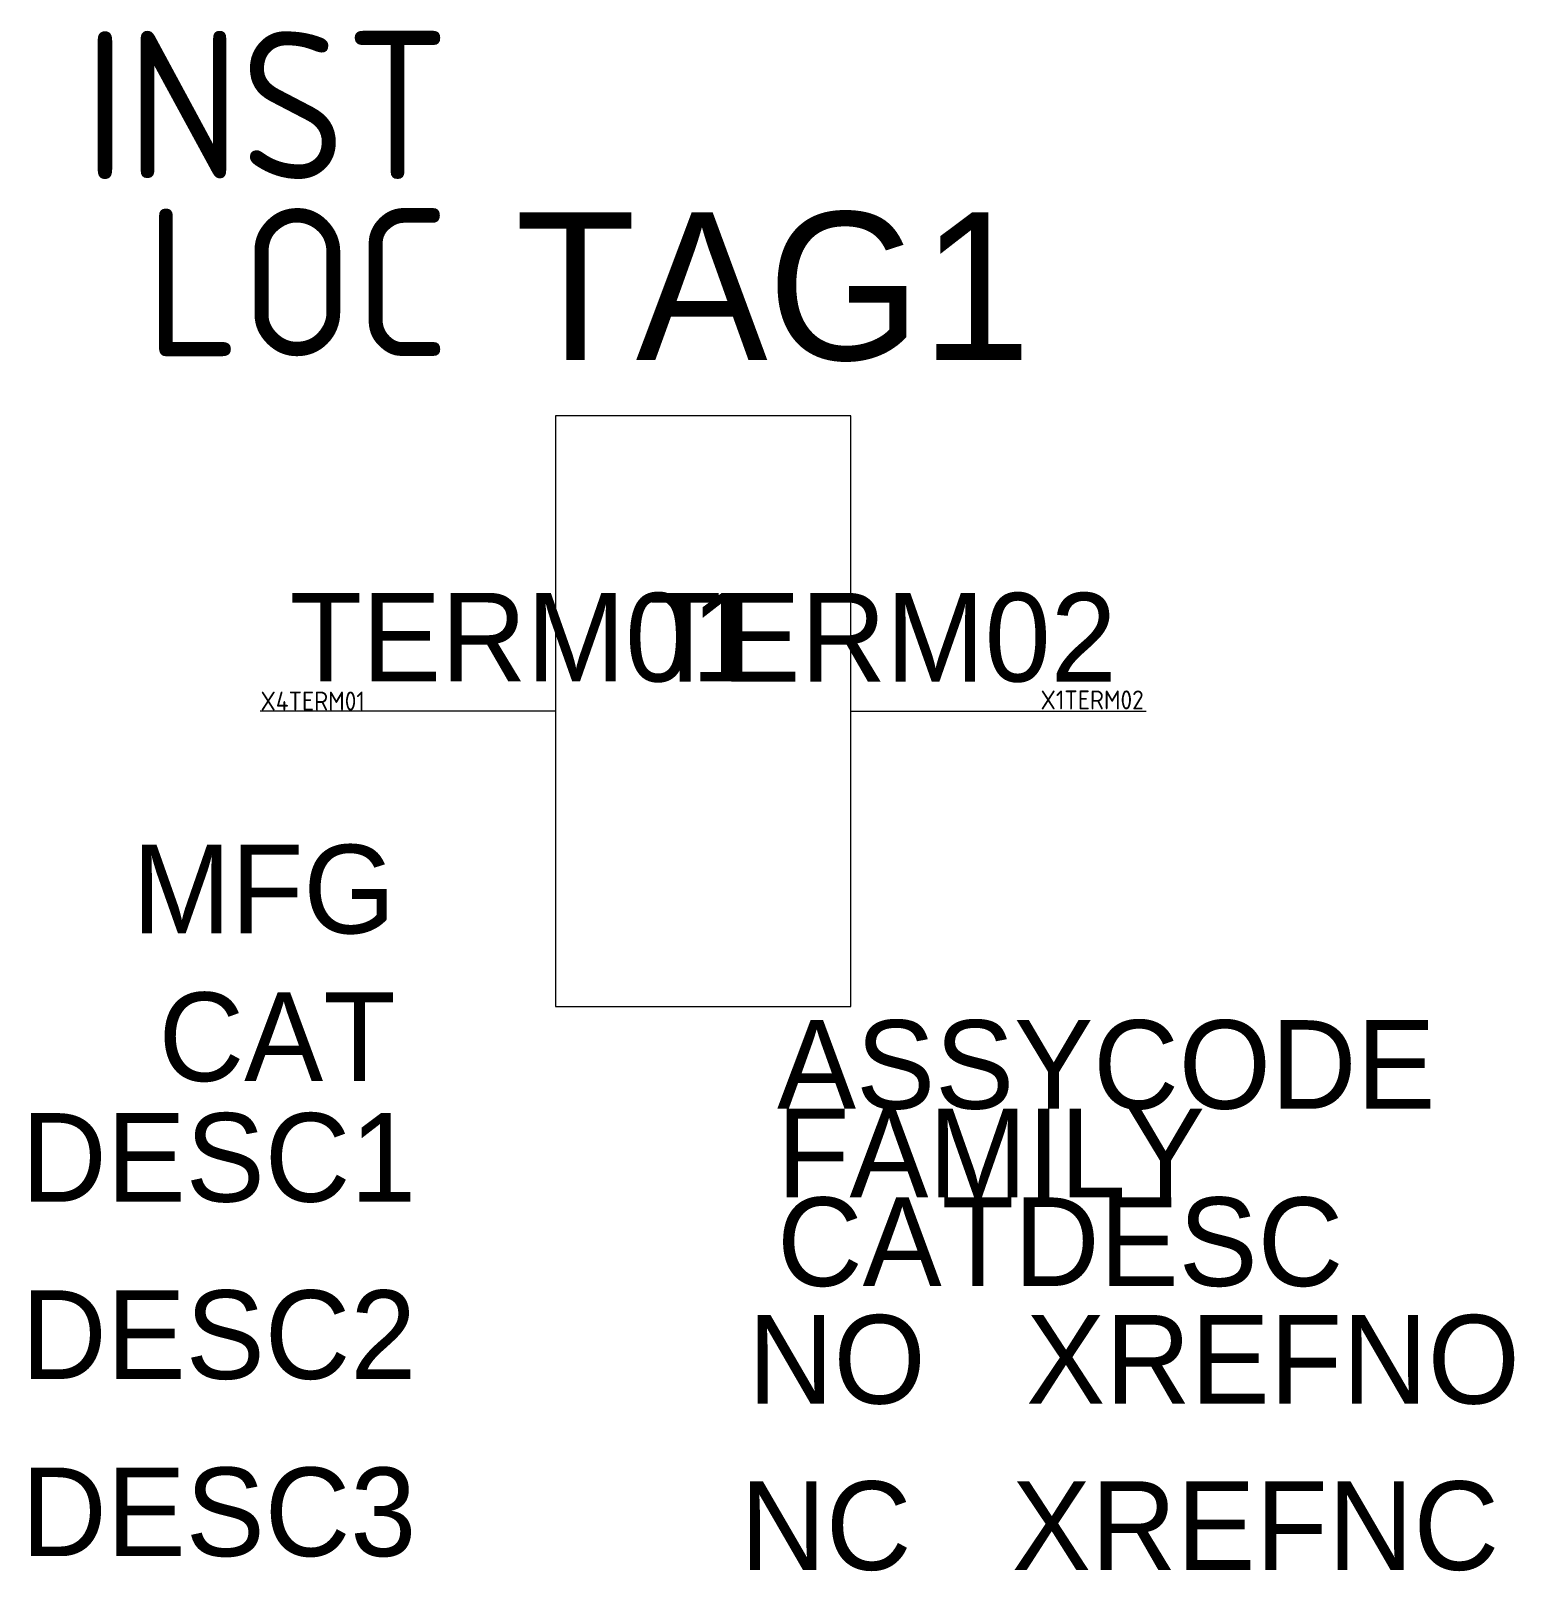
# Model space of a CAD drawing. Extents: x -12.4 to 12.7, y -9.6 to 16.5.
import ezdxf
from ezdxf.enums import TextEntityAlignment as Align

# ---------------------------------------------------------------- set-up
doc = ezdxf.new("R2010")
doc.units = 0
doc.header["$MEASUREMENT"] = 0
doc.styles.add('WD_IEC', font='isocp2.shx', dxfattribs={"width": 0.9, "height": 4})

msp = doc.modelspace()

# ---------------------------------------------------------------- linework, layer by layer
for p, q in [((-3.5, 5), (-8.5, 5)), ((1.5, 5), (6.5, 5))]:
    msp.add_line(p, q)
msp.add_lwpolyline([(1.5, 10), (-3.5, 10), (-3.5, 0), (1.5, 0)], close=True)

# ---------------------------------------------------------------- texts
at = {"style": 'WD_IEC', "flags": 1}
for tag, height, p in [('INST', 2.5, (-5.29, 14.008)), ('LOC', 2.5, (-5.29, 11.008)), ('X1TERM02', 0.32, (6.458, 5.03))]:
    msp.add_attdef(tag, text='', height=height, dxfattribs=at).set_placement(p, align=Align.RIGHT)
for tag, p, s, height in [('TAG1', (-4.181, 10.946), 'K', 2.5), ('TERM01', (-8.001, 5.502), 'A1', 1.5)]:
    msp.add_attdef(tag, p, s, height=height)
msp.add_attdef('TERM02', text='A2', height=1.5).set_placement((5.998, 5.501), align=Align.RIGHT)
msp.add_attdef('X4TERM01', (-8.493, 5.011), '', height=0.32, dxfattribs=at)
for tag, text, flags, p in [('MFG', '', 9, (-6.207, 1.238)), ('CAT', '', 9, (-6.207, -1.262)), ('DESC1', '', 1, (-5.857, -3.304)), ('DESC2', '', 1, (-5.857, -6.304)), ('NO', 'NO', 1, (2.767, -6.722)), ('DESC3', '', 1, (-5.857, -9.304)), ('NC', 'NC', 1, (2.526, -9.537))]:
    msp.add_attdef(tag, text=text, height=1.5, dxfattribs=dict(flags=flags)).set_placement(p, align=Align.RIGHT)
at = {"flags": 1}
for tag, p, s in [('ASSYCODE', (0.251, -1.731), ''), ('FAMILY', (0.251, -3.231), 'MS_ACKO'), ('CATDESC', (0.251, -4.731), ''), ('XREFNO', (4.467, -6.722), ''), ('XREFNC', (4.226, -9.537), '')]:
    msp.add_attdef(tag, p, s, height=1.5, dxfattribs=at)

doc.saveas('drawing.dxf')
